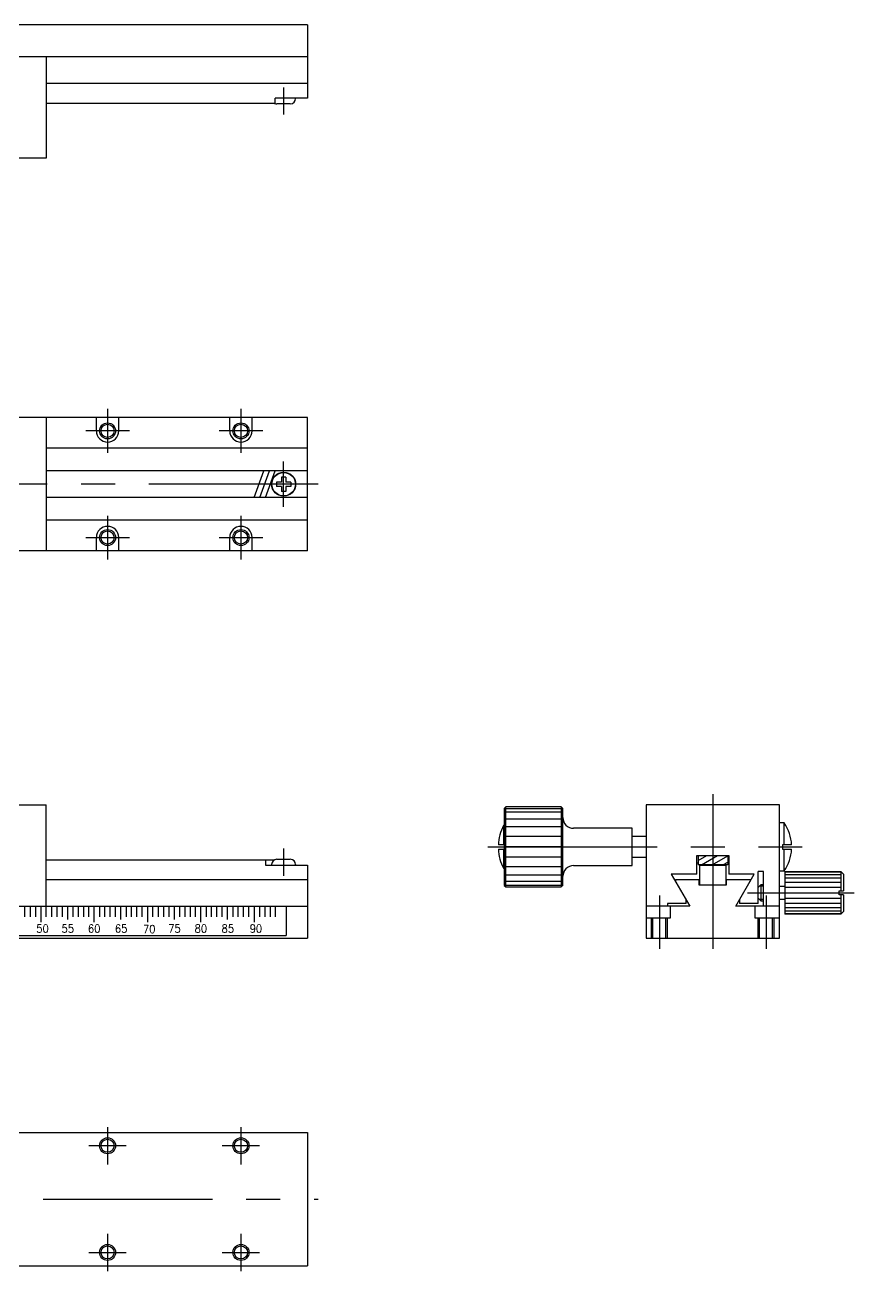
# Model space of a CAD drawing. Extents: x -188 to 202, y -109 to 171.
# Drawn here: x 47 to 202.4, y -62.4 to 171.2 of the extents above; entities that cross this region are included whole.
import ezdxf

# ---------------------------------------------------------------- set-up
doc = ezdxf.new("R2010")
doc.units = 0
doc.linetypes.add('CENTER', pattern=[50.8, 31.75, -6.35, 6.35, -6.35])
doc.linetypes.add('DASHED', pattern=[19.05, 12.7, -6.35])
doc.layers.get('0').update_dxf_attribs({"linetype": 'CONTINUOUS'})
doc.layers.add('CENTER', color=1, linetype='CONTINUOUS')
doc.styles.add('CONVERTER_2', font='txt.shx', dxfattribs={"width": 0.9})

# ---------------------------------------------------------------- blocks, each defined once
blk = doc.blocks.new('*U6')
at = {"color": 7, "linetype": 'CONTINUOUS', "style": 'CONVERTER_2', "width": 0.9}
blk.add_text('50', height=1.5, dxfattribs=at).set_placement((49.15, 1.05))
blk = doc.blocks.new('*U7')
at = {"color": 7, "linetype": 'CONTINUOUS', "style": 'CONVERTER_2', "width": 0.9}
blk.add_text('55', height=1.5, dxfattribs=at).set_placement((53.875, 1.05))
blk = doc.blocks.new('*U9')
at = {"color": 7, "linetype": 'CONTINUOUS', "style": 'CONVERTER_2', "width": 0.9}
blk.add_text('65', height=1.5, dxfattribs=at).set_placement((63.875, 1.05))
blk = doc.blocks.new('*U10')
at = {"color": 7, "linetype": 'CONTINUOUS', "style": 'CONVERTER_2', "width": 0.9}
blk.add_text('60', height=1.5, dxfattribs=at).set_placement((58.83, 1.05))
blk = doc.blocks.new('*U11')
at = {"color": 7, "linetype": 'CONTINUOUS', "style": 'CONVERTER_2', "width": 0.9}
blk.add_text('70', height=1.5, dxfattribs=at).set_placement((69.15, 0.95))
blk = doc.blocks.new('*U12')
at = {"color": 7, "linetype": 'CONTINUOUS', "style": 'CONVERTER_2', "width": 0.9}
blk.add_text('75', height=1.5, dxfattribs=at).set_placement((73.875, 1.05))
blk = doc.blocks.new('*U13')
at = {"color": 7, "linetype": 'CONTINUOUS', "style": 'CONVERTER_2', "width": 0.9}
blk.add_text('80', height=1.5, dxfattribs=at).set_placement((78.83, 1.05))
blk = doc.blocks.new('*U14')
at = {"color": 7, "linetype": 'CONTINUOUS', "style": 'CONVERTER_2', "width": 0.9}
blk.add_text('85', height=1.5, dxfattribs=at).set_placement((83.875, 1.05))
blk = doc.blocks.new('*U15')
at = {"color": 7, "linetype": 'CONTINUOUS', "style": 'CONVERTER_2', "width": 0.9}
blk.add_text('90', height=1.5, dxfattribs=at).set_placement((89.15, 1.05))

msp = doc.modelspace()

# ---------------------------------------------------------------- linework, layer by layer
at = {"color": 7, "linetype": 'CONTINUOUS'}
for p, q in [((100, 171.19), (-100, 171.19)), ((100, 171.19), (100, 157.49)), ((100, 165.19), (42.12, 165.19)), ((51, 165.19), (51, 146.19)), ((100, 160.19), (51, 160.19)), ((100, 157.49), (93.91, 157.49)), ((93.91, 156.49), (93.91, 157.49)), ((97.75, 157.49), (97.75, 157.39)), ((93.91, 156.49), (51, 156.49)), ((96.75, 156.39), (94.25, 156.39)), ((51, 146.19), (9, 146.19)), ((100, 97.6), (-100, 97.6)), ((51, 97.6), (51, 72.6)), ((60.4, 95.1), (60.4, 97.6)), ((64.6, 95.1), (64.6, 97.6)), ((85.4, 95.1), (85.4, 97.6)), ((89.6, 95.1), (89.6, 97.6)), ((100, 72.6), (100, 97.6)), ((100, 91.85), (51, 91.85)), ((100, 87.6), (51, 87.6)), ((89.96, 82.6), (91.78, 87.6)), ((91.03, 82.6), (92.85, 87.6)), ((92.09, 82.6), (93.91, 87.6)), ((95.9, 86.45), (95.1, 86.45)), ((95.1, 86.45), (95.1, 85.5)), ((95.9, 86.45), (95.9, 85.5)), ((94.15, 85.5), (94.15, 84.7)), ((95.1, 85.5), (94.15, 85.5)), ((95.1, 84.7), (94.15, 84.7)), ((95.1, 84.7), (95.1, 83.75)), ((96.85, 85.5), (95.9, 85.5)), ((95.9, 84.7), (95.9, 83.75)), ((96.85, 84.7), (95.9, 84.7)), ((96.85, 85.5), (96.85, 84.7)), ((100, 82.6), (51, 82.6)), ((95.9, 83.75), (95.1, 83.75)), ((100, 78.35), (51, 78.35)), ((60.4, 72.6), (60.4, 75.1)), ((64.6, 72.6), (64.6, 75.1)), ((85.4, 72.6), (85.4, 75.1)), ((89.6, 72.6), (89.6, 75.1)), ((100, 72.6), (-100, 72.6)), ((9, 25), (51, 25)), ((51, 4), (51, 25)), ((136.84, 24.3), (137.14, 24.6)), ((136.84, 24.3), (136.84, 9.9)), ((137.14, 9.6), (137.14, 24.6)), ((147.54, 24.6), (137.14, 24.6)), ((137.14, 24.34), (147.54, 24.34)), ((147.54, 23.6), (137.14, 23.6)), ((147.54, 24.6), (147.54, 9.6)), ((147.84, 24.3), (147.54, 24.6)), ((147.84, 9.9), (147.84, 24.3)), ((188.44, 25), (163.44, 25)), ((163.44, 25), (163.44, 0)), ((188.44, 0), (188.44, 25)), ((136.74, 21.1), (136.74, 17.5)), ((136.84, 21.1), (136.74, 21.1)), ((137.14, 22.4), (147.54, 22.4)), ((189.35, 21.6), (188.44, 21.6)), ((189.35, 17.5), (189.35, 21.6)), ((147.54, 20.85), (137.14, 20.85)), ((147.54, 19.04), (137.14, 19.04)), ((160.84, 20.6), (149.84, 20.6)), ((160.84, 13.6), (160.84, 20.6)), ((160.84, 19.1), (163.44, 19.1)), ((136.84, 17.5), (135.75, 17.5)), ((135.75, 16.7), (136.84, 16.7)), ((136.74, 16.7), (136.74, 13.1)), ((147.54, 17.1), (137.14, 17.1)), ((190.73, 17.5), (189.04, 17.5)), ((189.04, 17.5), (189.04, 16.7)), ((189.04, 16.7), (190.73, 16.7)), ((189.35, 12.6), (189.35, 16.7)), ((51, 14.7), (93.81, 14.7)), ((92.09, 14.7), (92.09, 13.7)), ((94.25, 14.8), (96.75, 14.8)), ((147.54, 15.16), (137.14, 15.16)), ((163.44, 15.1), (160.84, 15.1)), ((172.94, 15.5), (178.94, 15.5)), ((172.94, 12), (172.94, 15.5)), ((172.94, 14.1), (173.24, 14.1)), ((173.24, 15.5), (173.24, 13.77)), ((178.74, 15.5), (178.74, 13.77)), ((178.74, 14.1), (178.94, 14.1)), ((178.94, 15.5), (178.94, 12)), ((92.09, 13.7), (100, 13.7)), ((93.25, 13.8), (93.25, 13.7)), ((97.75, 13.8), (97.75, 13.7)), ((100, 13.7), (100, 0)), ((136.74, 13.1), (136.84, 13.1)), ((147.54, 13.35), (137.14, 13.35)), ((147.54, 11.8), (137.14, 11.8)), ((149.84, 13.6), (160.84, 13.6)), ((168.16, 12), (171.62, 6)), ((172.94, 12), (168.16, 12)), ((178.74, 13.77), (173.24, 13.77)), ((173.44, 13.77), (173.44, 10)), ((173.44, 13.7), (178.44, 13.7)), ((178.44, 10), (178.44, 13.77)), ((183.72, 12), (178.94, 12)), ((180.25, 6), (183.72, 12)), ((184.44, 6.5), (184.44, 12.5)), ((185.44, 12.5), (184.44, 12.5)), ((185.44, 6), (185.44, 12.5)), ((188.44, 12.6), (189.35, 12.6)), ((189.44, 12.5), (189.44, 4.5)), ((189.44, 12.5), (199.94, 12.5)), ((199.94, 12.36), (189.44, 12.36)), ((189.44, 11.96), (199.94, 11.96)), ((199.94, 12.5), (199.94, 8.9)), ((200.44, 12), (199.94, 12.5)), ((200.44, 12), (200.44, 8.9)), ((51, 11), (100, 11)), ((136.84, 9.9), (137.14, 9.6)), ((147.54, 10.6), (137.14, 10.6)), ((147.54, 9.86), (137.14, 9.86)), ((137.14, 9.6), (147.54, 9.6)), ((147.84, 9.9), (147.54, 9.6)), ((168.94, 11), (173.34, 11)), ((168.94, 11), (168.94, 10.65)), ((173.34, 11), (173.34, 10)), ((173.34, 10), (178.54, 10)), ((178.54, 11), (182.94, 11)), ((178.54, 10), (178.54, 11)), ((182.94, 11), (182.94, 10.65)), ((184.94, 10), (184.44, 9.5)), ((184.94, 10), (184.94, 7)), ((185.44, 10), (184.94, 10)), ((189.44, 9.72), (188.44, 9.72)), ((189.44, 11.33), (199.94, 11.33)), ((189.44, 10.5), (199.94, 10.5)), ((189.44, 9.54), (199.94, 9.54)), ((170.94, 6.5), (170.94, 7.19)), ((180.94, 7.19), (180.94, 6.5)), ((184.44, 7.5), (184.94, 7)), ((189.44, 7.27), (188.44, 7.27)), ((189.44, 8.5), (199.64, 8.5)), ((199.94, 7.46), (189.44, 7.46)), ((199.64, 8.9), (200.44, 8.9)), ((199.64, 8.1), (199.64, 8.9)), ((200.44, 8.1), (199.64, 8.1)), ((199.94, 8.1), (199.94, 4.5)), ((200.44, 8.1), (200.44, 5)), ((-100, 6), (100, 6)), ((47, 4), (47, 6)), ((48, 6), (48, 4)), ((49, 6), (49, 4)), ((50, 6), (50, 3)), ((52, 6), (52, 4)), ((53, 6), (53, 4)), ((54, 6), (54, 4)), ((55, 6), (55, 3.5)), ((56, 6), (56, 4)), ((57, 6), (57, 4)), ((58, 6), (58, 4)), ((59, 4), (59, 6)), ((60, 3), (60, 6)), ((61, 6), (61, 4)), ((62, 4), (62, 6)), ((63, 4), (63, 6)), ((64, 4), (64, 6)), ((65, 3.5), (65, 6)), ((66, 6), (66, 4)), ((67, 4), (67, 6)), ((68, 4), (68, 6)), ((69, 4), (69, 6)), ((70, 6), (70, 3)), ((71, 4), (71, 6)), ((72, 6), (72, 4)), ((73, 6), (73, 4)), ((74, 6), (74, 4)), ((75, 6), (75, 3.5)), ((76, 6), (76, 4)), ((77, 6), (77, 4)), ((78, 6), (78, 4)), ((79, 4), (79, 6)), ((80, 3), (80, 6)), ((81, 6), (81, 4)), ((82, 4), (82, 6)), ((83, 4), (83, 6)), ((84, 4), (84, 6)), ((85, 3.5), (85, 6)), ((86, 6), (86, 4)), ((87, 4), (87, 6)), ((88, 4), (88, 6)), ((89, 4), (89, 6)), ((90, 6), (90, 3)), ((91, 6), (91, 4)), ((92, 6), (92, 4)), ((93, 6), (93, 4)), ((94, 4), (94, 6)), ((96, 6), (96, 0.5)), ((171.62, 6), (163.44, 6)), ((170.94, 6.5), (167.44, 6.5)), ((167.44, 6.5), (167.44, 6)), ((188.44, 6), (180.25, 6)), ((184.44, 6.5), (180.94, 6.5)), ((184.94, 7), (185.44, 7)), ((199.94, 6.5), (189.44, 6.5)), ((199.94, 5.67), (189.44, 5.67)), ((199.94, 5.04), (189.44, 5.04)), ((199.94, 4.5), (200.44, 5)), ((189.44, 4.64), (199.94, 4.64)), ((199.94, 4.5), (189.44, 4.5)), ((-100, 0), (100, 0)), ((-96, 0.5), (96, 0.5)), ((163.44, 0), (188.44, 0)), ((-100, -36.4), (100, -36.4)), ((100, -36.4), (100, -61.4)), ((-100, -61.4), (100, -61.4))]:
    msp.add_line(p, q, dxfattribs=at)
at = {"color": 3, "linetype": 'CONTINUOUS'}
for p, q in [((173.24, 14.57), (174.85, 15.5)), ((173.86, 13.77), (176.85, 15.5)), ((175.86, 13.77), (178.74, 15.44)), ((177.86, 13.77), (178.74, 14.28)), ((185.44, 9.73), (184.67, 9.73)), ((185.44, 7.27), (184.67, 7.27))]:
    msp.add_line(p, q, dxfattribs=at)
at = {"color": 3, "linetype": 'DASHED'}
for p, q in [((168.04, 3.8), (168.04, 6)), ((183.84, 6), (183.84, 3.8)), ((163.44, 3.8), (168.04, 3.8)), ((164.44, 0), (164.44, 3.8)), ((164.71, 0), (164.71, 3.8)), ((167.17, 0), (167.17, 3.8)), ((167.44, 0), (167.44, 3.8)), ((183.84, 3.8), (188.44, 3.8)), ((184.44, 0), (184.44, 3.8)), ((184.71, 0), (184.71, 3.8)), ((187.17, 0), (187.17, 3.8)), ((187.44, 0), (187.44, 3.8))]:
    msp.add_line(p, q, dxfattribs=at)
at = {"color": 3, "linetype": 'CONTINUOUS'}
for centre in [(62.5, 95.1), (87.5, 95.1), (62.5, 75.1), (87.5, 75.1), (62.5, -38.9), (87.5, -38.9), (62.5, -58.9), (87.5, -58.9)]:
    msp.add_circle(centre, 1.5, dxfattribs=at)
at = {"color": 7, "linetype": 'CONTINUOUS'}
for centre, radius in [((62.5, 95.1), 1.23), ((87.5, 95.1), 1.23), ((95.5, 85.1), 2.25), ((95.5, 85.1), 2.2), ((62.5, 75.1), 1.23), ((87.5, 75.1), 1.23), ((62.5, -38.9), 1.23), ((87.5, -38.9), 1.23), ((62.5, -58.9), 1.23), ((87.5, -58.9), 1.23)]:
    msp.add_circle(centre, radius, dxfattribs=at)
for centre, radius, start, end in [((96.75, 157.39), 1, 270, 0), ((94.25, 157.39), 1, 244.1581, 270), ((62.5, 95.1), 2.1, 180, 0), ((87.5, 95.1), 2.1, 180, 0), ((62.5, 75.1), 2.1, 0, 180), ((87.5, 75.1), 2.1, 0, 180), ((144.24, 17.1), 8.5, 151.9275, 177.3027), ((149.84, 22.6), 2, 180, 270), ((182.74, 17.1), 8, 2.866, 34.2289), ((144.24, 17.1), 8.5, 182.6973, 208.0725), ((182.74, 17.1), 8, 325.7711, 357.134), ((94.25, 13.8), 1, 90, 180), ((96.75, 13.8), 1, 0, 90), ((149.84, 11.6), 2, 90, 180)]:
    msp.add_arc(centre, radius, start, end, dxfattribs=at)
at = {"layer": 'CENTER', "color": 1, "linetype": 'CENTER'}
for p, q in [((95.5, 159.49), (95.5, 154.39)), ((62.5, 99.2), (62.5, 91)), ((87.5, 99.2), (87.5, 91)), ((66.6, 95.1), (58.4, 95.1)), ((91.6, 95.1), (83.4, 95.1)), ((95.5, 80.85), (95.5, 89.35)), ((102, 85.1), (-102, 85.1)), ((62.5, 79.2), (62.5, 71)), ((87.5, 79.2), (87.5, 71)), ((58.4, 75.1), (66.6, 75.1)), ((83.4, 75.1), (91.6, 75.1)), ((175.94, 27), (175.94, -2)), ((95.5, 16.8), (95.5, 11.7)), ((133.75, 17.1), (192.73, 17.1)), ((165.94, 8), (165.94, -2)), ((182.44, 8.5), (202.44, 8.5)), ((185.94, 8), (185.94, -2)), ((62.5, -35.4), (62.5, -42.4)), ((87.5, -35.4), (87.5, -42.4)), ((66, -38.9), (59, -38.9)), ((91, -38.9), (84, -38.9)), ((-102, -48.9), (102, -48.9)), ((62.5, -55.4), (62.5, -62.4)), ((87.5, -55.4), (87.5, -62.4)), ((59, -58.9), (66, -58.9)), ((84, -58.9), (91, -58.9))]:
    msp.add_line(p, q, dxfattribs=at)

# ---------------------------------------------------------------- block references
at = {"color": 7, "linetype": 'CONTINUOUS'}
for name in ['*U6', '*U7', '*U10', '*U9', '*U11', '*U12', '*U13', '*U14', '*U15']:
    msp.add_blockref(name, (0, 0), dxfattribs=at)

doc.saveas('drawing.dxf')
